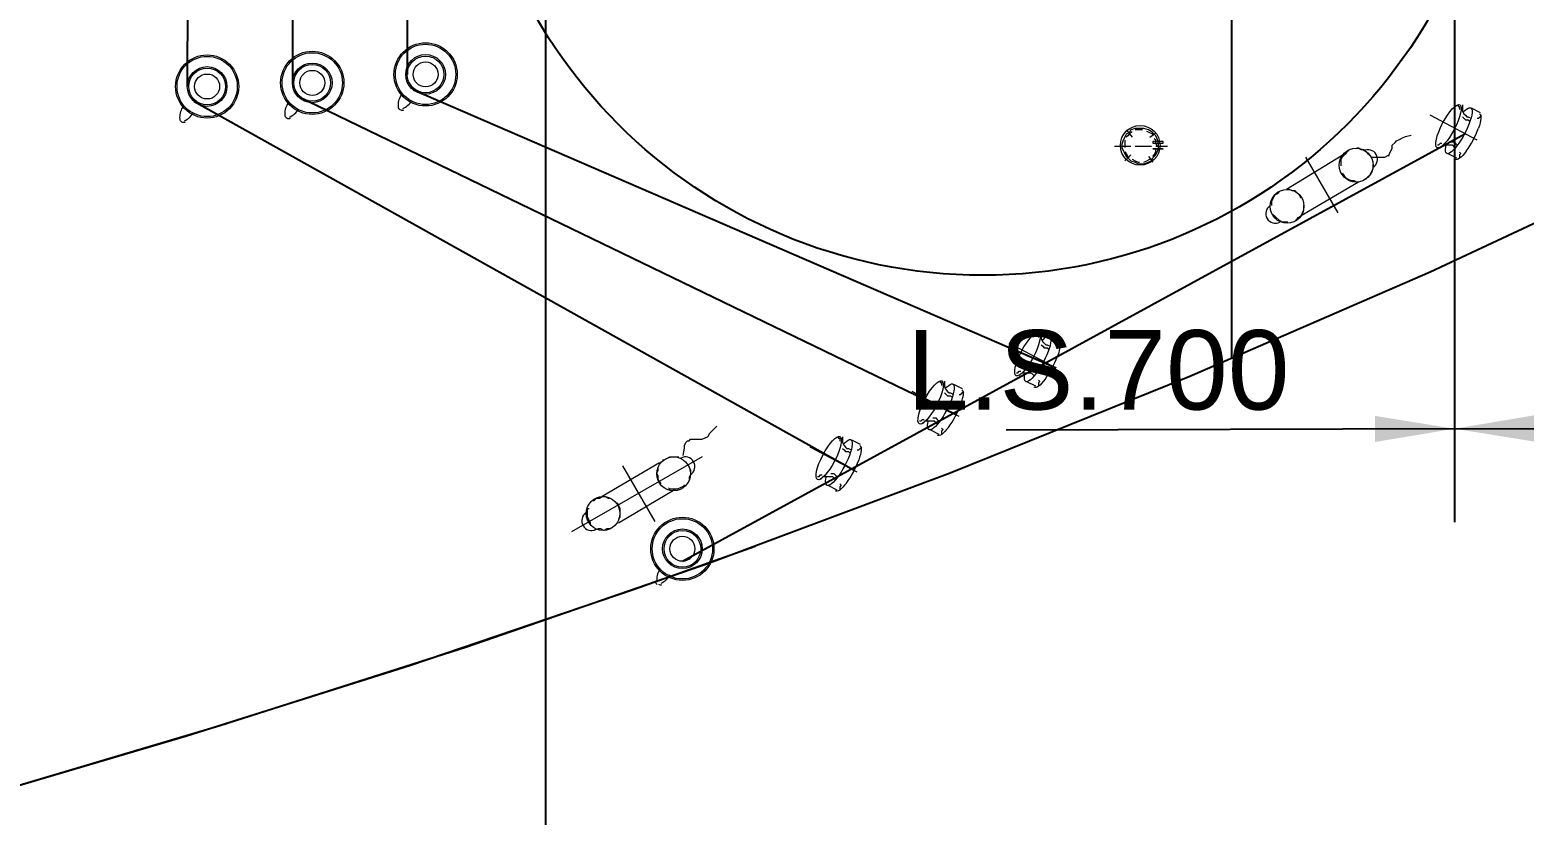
# Model space of a CAD drawing. Header units: millimetres. Extents: x -4 to 3776, y -4 to 4079.
# Drawn here: x 636.55 to 683.56, y 185.16 to 209.86 of the extents above; entities that cross this region are included whole.
import ezdxf
from ezdxf import colors
from ezdxf.entities.mleader import LeaderData, LeaderLine
from ezdxf.math import Vec2, Vec3

# ---------------------------------------------------------------- set-up
doc = ezdxf.new("R2010")
doc.units = ezdxf.units.MM
doc.linetypes.add('ACAD_ISO04W100', pattern=[30, 24, -3, 0, -3])
doc.linetypes.add('PDF_IMPORT', pattern=[1, 0.8, -0.2])
for name, color, linetype in [('BK_kedu', 255, 'Continuous'), ('EDGE', 7, 'Continuous'), ('FORECASTLE', 7, 'Continuous'), ('PDF_FURN', 7, 'Continuous'), ('PDF_MODIFY_O_3', 7, 'Continuous'), ('PDF_MOORING', 7, 'Continuous'), ('PDF_piece', 7, 'Continuous'), ('PDF_TEXT', 7, 'Continuous'), ('PDF_轮廓线', 7, 'Continuous')]:
    doc.layers.add(name, color=color, linetype=linetype)
doc.layers.add('Sheet$GRID', color=254, linetype='Continuous', true_color=0xbebebe)
doc.layers.add('刻度', color=3, linetype='ACAD_ISO04W100', lineweight=13)
doc.styles.get("Standard").update_dxf_attribs({"font": 'arial.ttf'})
doc.dimstyles.new('ISO-25', dxfattribs={"dimtxt": 2.5, "dimasz": 2.5, "dimexe": 1.25, "dimexo": 0.625, "dimtad": 1, "dimtxsty": 'Standard', "dimcen": 2.5, "dimadec": 0, "dimazin": 0, "dimtfac": 1, "dimtmove": 0, "dimatfit": 3, "dimfxl": 1, "dimarcsym": 0})

msp = doc.modelspace()

# ---------------------------------------------------------------- linework, layer by layer
at = {"color": 4, "lineweight": 25}
for p, q in [((674.372, 199.535), (674.372, 237.214)), ((641.547, 228.667), (641.501, 208.083)), ((644.808, 228.551), (644.808, 208.197)), ((648.42, 228.286), (648.42, 208.463)), ((668.836, 199.218), (648.617, 207.968)), ((662.485, 196.007), (641.711, 207.615)), ((665.693, 197.757), (644.978, 207.769)), ((657.079, 193.146), (681.694, 206.598))]:
    msp.add_line(p, q, dxfattribs=at)
at = {"color": 217, "lineweight": 25, "true_color": 0x93278f}
msp.add_circle((666.529, 218.374), 16.227, dxfattribs=at)
at = {"layer": 'EDGE', "color": 0, "lineweight": 25}
msp.add_lwpolyline([(711.928, 218.374), (703.845, 213.84), (695.961, 209.659), (688.23, 205.803), (680.607, 202.246), (673.047, 198.959), (665.504, 195.915), (657.933, 193.087), (650.289, 190.447), (642.528, 187.968), (634.646, 185.636), (626.665, 183.444), (618.61, 181.386), (610.504, 179.456), (602.371, 177.647), (594.233, 175.956), (586.112, 174.388), (578.028, 172.95), (569.999, 171.647), (562.046, 170.487)], dxfattribs=at)
at = {"layer": 'FORECASTLE', "color": 0, "lineweight": 25}
msp.add_lwpolyline([(563.996, 170.772), (571.04, 171.816), (578.083, 172.96), (585.127, 174.213), (592.171, 175.558), (599.215, 176.991), (606.259, 178.511), (613.302, 180.122), (620.346, 181.83), (627.39, 183.643), (634.434, 185.578), (641.477, 187.658), (648.521, 189.882), (655.565, 192.269), (659.372, 193.625)], dxfattribs=at)
at = {"layer": 'PDF_FURN', "lineweight": 0}
for points in [[(681.485, 207.5), (681.485, 207.5)], [(681.485, 207.5), (681.485, 207.454), (681.531, 207.454), (681.531, 207.361)], [(681.485, 207.5), (681.485, 207.5)], [(681.485, 207.5), (681.485, 207.454), (681.531, 207.454), (681.531, 207.361)], [(681.623, 207.5), (681.623, 207.361), (681.623, 207.315), (681.67, 207.223), (681.716, 207.176), (681.762, 207.13), (681.808, 207.13), (681.901, 207.084)], [(681.623, 207.5), (681.623, 207.361), (681.623, 207.315), (681.67, 207.223), (681.716, 207.176), (681.762, 207.13), (681.808, 207.13), (681.901, 207.084)], [(681.901, 207.408), (682.178, 207.269)], [(681.901, 207.408), (682.178, 207.269)], [(682.086, 206.39), (680.606, 207.176)], [(682.086, 206.39), (680.606, 207.176)], [(681.577, 207.223), (681.577, 207.223)], [(681.577, 207.223), (681.577, 207.223)], [(681.623, 207.13), (681.67, 207.084), (681.716, 207.038), (681.808, 207.038), (681.855, 206.991)], [(681.623, 207.13), (681.67, 207.084), (681.716, 207.038), (681.808, 207.038), (681.855, 206.991)], [(681.993, 207.038), (681.993, 207.038)], [(681.993, 207.038), (681.993, 207.038)], [(682.086, 207.084), (682.132, 207.084), (682.178, 207.13), (682.224, 207.176)], [(682.086, 207.084), (682.132, 207.084), (682.178, 207.13), (682.224, 207.176)], [(680.837, 206.252), (680.884, 206.252), (680.93, 206.298), (680.976, 206.298)], [(680.837, 206.252), (680.884, 206.252), (680.93, 206.298), (680.976, 206.298)], [(680.93, 206.159), (681.022, 206.252), (681.115, 206.252), (681.161, 206.252), (681.207, 206.252), (681.3, 206.252), (681.346, 206.205), (681.392, 206.159)], [(680.93, 206.159), (681.022, 206.252), (681.115, 206.252), (681.161, 206.252), (681.207, 206.252), (681.3, 206.252), (681.346, 206.205), (681.392, 206.159)], [(681.115, 206.344), (681.115, 206.344)], [(681.115, 206.344), (681.115, 206.344)], [(681.161, 205.974), (681.438, 205.835)], [(681.161, 205.974), (681.438, 205.835)], [(681.253, 206.344), (681.3, 206.344), (681.346, 206.344), (681.392, 206.298), (681.438, 206.252)], [(681.253, 206.344), (681.3, 206.344), (681.346, 206.344), (681.392, 206.298), (681.438, 206.252)], [(681.531, 206.159), (681.531, 206.159)], [(681.531, 206.159), (681.531, 206.159)], [(681.531, 206.02), (681.577, 205.974), (681.531, 205.928), (681.531, 205.835)], [(681.531, 206.02), (681.577, 205.974), (681.531, 205.928), (681.531, 205.835)], [(668.235, 200.328), (668.235, 200.328)], [(668.235, 200.328), (668.235, 200.282), (668.281, 200.282), (668.281, 200.189)], [(668.373, 200.328), (668.373, 200.189), (668.373, 200.143), (668.419, 200.05), (668.466, 200.004), (668.512, 199.958), (668.558, 199.958), (668.651, 199.912)], [(668.836, 199.218), (667.356, 200.004)], [(668.327, 200.05), (668.327, 200.05)], [(668.373, 199.958), (668.419, 199.912), (668.466, 199.866), (668.558, 199.866), (668.604, 199.819)], [(668.651, 200.235), (668.928, 200.097)], [(668.743, 199.866), (668.743, 199.866)], [(668.836, 199.912), (668.882, 199.912), (668.928, 199.958), (668.974, 200.004)], [(667.587, 199.079), (667.633, 199.079), (667.68, 199.126), (667.726, 199.126)], [(667.68, 198.987), (667.772, 199.079), (667.865, 199.079), (667.911, 199.079), (667.957, 199.079), (668.05, 199.079), (668.096, 199.033), (668.142, 198.987)], [(667.865, 199.172), (667.865, 199.172)], [(668.003, 199.172), (668.05, 199.172), (668.096, 199.172), (668.142, 199.126), (668.188, 199.079)], [(668.281, 198.987), (668.281, 198.987)], [(665.792, 197.705), (664.312, 198.491)], [(665.191, 198.815), (665.191, 198.815)], [(665.191, 198.815), (665.191, 198.768), (665.237, 198.768), (665.237, 198.676)], [(665.283, 198.537), (665.283, 198.537)], [(665.329, 198.815), (665.329, 198.676), (665.329, 198.63), (665.376, 198.537), (665.422, 198.491), (665.468, 198.445), (665.514, 198.445), (665.607, 198.398)], [(665.329, 198.445), (665.376, 198.398), (665.422, 198.352), (665.514, 198.352), (665.561, 198.306)], [(665.607, 198.722), (665.884, 198.583)], [(665.792, 198.398), (665.838, 198.398), (665.884, 198.445), (665.931, 198.491)], [(667.911, 198.802), (668.188, 198.663)], [(668.281, 198.848), (668.327, 198.802), (668.281, 198.756), (668.281, 198.663)], [(665.699, 198.352), (665.699, 198.352)], [(664.543, 197.566), (664.59, 197.566), (664.636, 197.612), (664.682, 197.612)], [(664.636, 197.474), (664.728, 197.566), (664.821, 197.566), (664.867, 197.566), (664.913, 197.566), (665.006, 197.566), (665.052, 197.52), (665.098, 197.474)], [(664.821, 197.659), (664.821, 197.659)], [(664.96, 197.659), (665.006, 197.659), (665.052, 197.659), (665.098, 197.612), (665.144, 197.566)], [(665.237, 197.474), (665.237, 197.474)], [(661.982, 197.064), (661.982, 197.064)], [(661.982, 197.064), (661.982, 197.018), (662.029, 197.018), (662.029, 196.925)], [(662.121, 197.064), (662.121, 196.925), (662.121, 196.879), (662.167, 196.786), (662.214, 196.74), (662.26, 196.694), (662.306, 196.694), (662.399, 196.648)], [(664.867, 197.289), (665.144, 197.15)], [(665.237, 197.335), (665.283, 197.289), (665.237, 197.242), (665.237, 197.15)], [(662.583, 195.954), (661.104, 196.74)], [(662.075, 196.786), (662.075, 196.786)], [(662.121, 196.694), (662.167, 196.648), (662.214, 196.602), (662.306, 196.602), (662.352, 196.555)], [(662.399, 196.971), (662.676, 196.833)], [(662.491, 196.602), (662.491, 196.602)], [(662.583, 196.648), (662.63, 196.648), (662.676, 196.694), (662.722, 196.74)], [(661.335, 195.815), (661.381, 195.815), (661.428, 195.862), (661.474, 195.862)], [(661.428, 195.723), (661.52, 195.815), (661.612, 195.815), (661.659, 195.815), (661.705, 195.815), (661.797, 195.815), (661.844, 195.769), (661.89, 195.723)], [(661.612, 195.908), (661.612, 195.908)], [(661.751, 195.908), (661.797, 195.908), (661.844, 195.908), (661.89, 195.862), (661.936, 195.815)], [(662.029, 195.723), (662.029, 195.723)], [(661.659, 195.538), (661.936, 195.399)], [(662.029, 195.584), (662.075, 195.538), (662.029, 195.492), (662.029, 195.399)]]:
    msp.add_lwpolyline(points, dxfattribs=at)
for centre in [(679.368, 207.779), (679.368, 207.779), (666.118, 200.606), (663.074, 199.093), (659.866, 197.342)]:
    msp.add_arc(centre, 2.94, 323.8168, 339.8983, dxfattribs=at)
for points in [[(681, 206.926), (681.196, 207.299), (681.437, 207.558), (681.539, 207.505)], [(681, 206.926), (681.196, 207.299), (681.437, 207.558), (681.539, 207.505)], [(681.539, 207.505), (681.641, 207.451), (681.564, 207.106), (681.368, 206.733)], [(681.539, 207.505), (681.641, 207.451), (681.564, 207.106), (681.368, 206.733)], [(681.64, 207.262), (681.802, 207.442), (681.914, 207.464), (681.926, 207.318)], [(681.64, 207.262), (681.802, 207.442), (681.914, 207.464), (681.926, 207.318)], [(680.829, 206.154), (680.727, 206.208), (680.804, 206.554), (681, 206.926)], [(680.829, 206.154), (680.727, 206.208), (680.804, 206.554), (681, 206.926)], [(681.926, 207.318), (681.938, 207.171), (681.845, 206.886), (681.693, 206.595)], [(681.926, 207.318), (681.938, 207.171), (681.845, 206.886), (681.693, 206.595)], [(682.162, 207.222), (682.229, 207.187), (682.216, 207.014), (682.129, 206.768)], [(682.162, 207.222), (682.229, 207.187), (682.216, 207.014), (682.129, 206.768)], [(681.368, 206.733), (681.172, 206.36), (680.931, 206.101), (680.829, 206.154)], [(681.368, 206.733), (681.172, 206.36), (680.931, 206.101), (680.829, 206.154)], [(681.693, 206.595), (681.54, 206.305), (681.357, 206.066), (681.23, 205.992)], [(681.693, 206.595), (681.54, 206.305), (681.357, 206.066), (681.23, 205.992)], [(681.23, 205.992), (681.102, 205.917), (681.056, 206.022), (681.112, 206.256)], [(681.23, 205.992), (681.102, 205.917), (681.056, 206.022), (681.112, 206.256)], [(681.741, 206.043), (681.589, 205.841), (681.458, 205.746), (681.399, 205.796)], [(681.741, 206.043), (681.589, 205.841), (681.458, 205.746), (681.399, 205.796)], [(667.75, 199.754), (667.946, 200.127), (668.187, 200.386), (668.289, 200.333)], [(668.289, 200.333), (668.391, 200.279), (668.314, 199.934), (668.118, 199.561)], [(668.39, 200.089), (668.551, 200.269), (668.664, 200.291), (668.676, 200.145)], [(668.676, 200.145), (668.687, 199.999), (668.595, 199.714), (668.443, 199.423)], [(668.911, 200.05), (668.979, 200.015), (668.966, 199.841), (668.879, 199.596)], [(667.579, 198.982), (667.477, 199.036), (667.554, 199.381), (667.75, 199.754)], [(668.118, 199.561), (667.922, 199.188), (667.681, 198.929), (667.579, 198.982)], [(668.443, 199.423), (668.29, 199.133), (668.107, 198.894), (667.98, 198.82)], [(667.98, 198.82), (667.852, 198.745), (667.806, 198.85), (667.862, 199.084)], [(664.706, 198.241), (664.902, 198.614), (665.144, 198.873), (665.245, 198.819)], [(665.245, 198.819), (665.347, 198.766), (665.27, 198.42), (665.074, 198.047)], [(665.346, 198.576), (665.508, 198.756), (665.621, 198.778), (665.632, 198.632)], [(665.632, 198.632), (665.644, 198.486), (665.551, 198.201), (665.399, 197.91)], [(665.868, 198.537), (665.935, 198.502), (665.922, 198.328), (665.835, 198.083)], [(668.491, 198.871), (668.339, 198.669), (668.208, 198.574), (668.149, 198.624)], [(664.535, 197.469), (664.433, 197.522), (664.51, 197.868), (664.706, 198.241)], [(665.074, 198.047), (664.878, 197.674), (664.637, 197.415), (664.535, 197.469)], [(664.936, 197.306), (664.808, 197.232), (664.762, 197.336), (664.818, 197.571)], [(665.399, 197.91), (665.246, 197.619), (665.063, 197.381), (664.936, 197.306)], [(661.498, 196.49), (661.694, 196.863), (661.935, 197.122), (662.037, 197.069)], [(662.037, 197.069), (662.139, 197.015), (662.062, 196.67), (661.866, 196.297)], [(662.138, 196.825), (662.299, 197.005), (662.412, 197.027), (662.424, 196.881)], [(665.447, 197.358), (665.295, 197.156), (665.164, 197.061), (665.105, 197.111)], [(662.424, 196.881), (662.435, 196.735), (662.343, 196.45), (662.19, 196.159)], [(662.659, 196.786), (662.727, 196.751), (662.714, 196.577), (662.627, 196.332)], [(661.327, 195.718), (661.225, 195.772), (661.302, 196.117), (661.498, 196.49)], [(661.866, 196.297), (661.67, 195.924), (661.428, 195.665), (661.327, 195.718)], [(662.19, 196.159), (662.038, 195.869), (661.855, 195.63), (661.727, 195.556)], [(661.727, 195.556), (661.6, 195.481), (661.554, 195.586), (661.61, 195.82)], [(662.239, 195.607), (662.087, 195.405), (661.956, 195.31), (661.897, 195.36)]]:
    msp.add_open_spline(points, degree=3, dxfattribs=at)
at = {"layer": 'PDF_MODIFY_O_3', "lineweight": 0}
for points in [[(671.231, 206.671), (671.138, 206.578), (671.092, 206.532), (671.046, 206.486)], [(671.555, 206.717), (671.508, 206.717), (671.416, 206.717), (671.323, 206.717)], [(671.878, 206.532), (671.878, 206.578), (671.786, 206.624), (671.693, 206.671)], [(672.017, 206.208), (671.971, 206.301), (671.971, 206.393), (671.924, 206.44)], [(671, 206.393), (671, 206.347), (671, 206.255), (671, 206.162)], [(671, 206.023), (671.046, 205.977), (671.092, 205.885), (671.138, 205.838)], [(671.878, 205.885), (671.924, 205.931), (671.971, 206.023), (671.971, 206.116)], [(671.231, 205.792), (671.323, 205.746), (671.416, 205.7), (671.462, 205.7)], [(671.601, 205.7), (671.693, 205.746), (671.786, 205.792)]]:
    msp.add_lwpolyline(points, dxfattribs=at)
at = {"layer": 'PDF_MODIFY_O_3', "linetype": 'PDF_IMPORT', "lineweight": 0, "ltscale": 0.647338}
msp.add_lwpolyline([(670.676, 206.208), (672.341, 206.208)], dxfattribs=at)
at = {"layer": 'PDF_MODIFY_O_3', "lineweight": 0}
msp.add_circle((671.485, 206.231), 0.624, dxfattribs=at)
at = {"layer": 'PDF_MOORING', "lineweight": 0}
for points in [[(641.433, 206.959, -0.252922), (641.33, 206.963, -0.252958), (641.272, 207.055, -0.156109), (641.355, 207.426)], [(644.74, 207.075, -0.252922), (644.638, 207.078, -0.252958), (644.579, 207.17, -0.156109), (644.662, 207.542)], [(648.306, 207.34, -0.252922), (648.203, 207.344, -0.252958), (648.145, 207.436, -0.156109), (648.228, 207.807)]]:
    msp.add_lwpolyline(points, format="xyb", dxfattribs=at)
for centre, radius in [((648.998, 208.463), 0.994), ((648.998, 208.463), 0.948), ((642.125, 208.082), 0.994), ((642.125, 208.082), 0.948), ((645.432, 208.197), 0.994), ((645.432, 208.197), 0.948), ((645.432, 208.197), 0.624), ((645.432, 208.197), 0.578), ((648.998, 208.463), 0.624), ((648.998, 208.463), 0.578), ((648.998, 208.463), 0.393), ((642.125, 208.082), 0.624), ((642.125, 208.082), 0.578), ((642.125, 208.082), 0.393), ((645.432, 208.197), 0.393), ((657.079, 193.539), 0.994), ((657.079, 193.539), 0.948), ((657.079, 193.539), 0.624), ((657.079, 193.539), 0.578), ((657.079, 193.539), 0.393)]:
    msp.add_circle(centre, radius, dxfattribs=at)
for centre, radius, start, end in [((644.461, 207.689), 0.624, 294.169, 329.6657), ((648.027, 207.954), 0.624, 294.169, 329.6657), ((641.154, 207.573), 0.624, 294.169, 329.6657), ((656.894, 192.568), 0.624, 149.6666, 185.1578), ((656.339, 192.522), 0.116, 184.8421, 241.6247), ((656.386, 192.522), 0.116, 237.7097, 294.4845), ((656.154, 193.031), 0.624, 294.169, 329.6657)]:
    msp.add_arc(centre, radius, start, end, dxfattribs=at)
at = {"layer": 'PDF_piece', "lineweight": 0}
for points in [[(678.765, 205.862), (678.996, 205.862), (679.088, 205.862), (679.181, 205.862), (679.273, 205.908), (679.32, 205.908), (679.32, 205.955), (679.366, 206.047), (679.412, 206.14), (679.412, 206.232), (679.505, 206.325), (679.551, 206.371), (679.643, 206.417), (679.736, 206.463), (679.828, 206.51), (680.013, 206.556)], [(657.102, 196.475), (657.149, 196.706), (657.149, 196.799), (657.195, 196.891), (657.241, 196.938), (657.287, 196.938), (657.333, 196.984), (657.426, 196.984), (657.518, 196.984), (657.611, 196.984), (657.703, 196.984), (657.796, 197.03), (657.888, 197.076), (657.935, 197.169), (658.027, 197.261), (658.166, 197.4)]]:
    msp.add_lwpolyline(points, dxfattribs=at)
at = {"layer": 'PDF_TEXT', "lineweight": 0}
for points in [[(678.025, 206.047), (677.979, 206.001), (677.932, 205.955), (677.84, 205.862), (677.794, 205.77), (677.794, 205.677), (677.794, 205.585)], [(678.765, 205.862), (678.672, 205.955), (678.626, 206.001), (678.534, 206.093), (678.441, 206.093), (678.349, 206.14), (678.302, 206.14)], [(677.84, 205.908), (676.083, 204.845)], [(676.684, 205.862), (677.701, 204.105)], [(678.58, 205.169), (678.672, 205.261), (678.718, 205.307), (678.765, 205.4), (678.811, 205.492), (678.811, 205.585), (678.811, 205.631)], [(678.349, 205.076), (676.545, 204.013)], [(677.84, 205.354), (677.886, 205.307), (677.932, 205.215), (678.025, 205.169), (678.117, 205.122), (678.21, 205.122), (678.302, 205.076)], [(675.852, 204.752), (675.805, 204.706), (675.713, 204.66), (675.667, 204.568), (675.62, 204.475), (675.62, 204.383), (675.62, 204.336)], [(676.545, 204.568), (676.499, 204.66), (676.407, 204.752), (676.36, 204.799), (676.268, 204.799), (676.175, 204.845), (676.129, 204.845)], [(675.667, 204.059), (675.713, 204.013), (675.759, 203.966), (675.852, 203.874), (675.944, 203.828), (676.037, 203.828), (676.129, 203.828)], [(676.36, 203.874), (676.407, 203.874), (676.453, 203.966), (676.545, 204.013), (676.591, 204.105), (676.638, 204.198), (676.638, 204.29), (676.638, 204.336)], [(657.703, 196.429), (653.588, 194.071)], [(656.362, 196.244), (654.559, 195.181)], [(656.224, 194.395), (655.207, 196.152)], [(656.409, 195.597), (656.362, 195.643), (656.316, 195.735), (656.316, 195.828), (656.27, 195.92), (656.316, 196.013), (656.316, 196.105)], [(656.455, 196.337), (656.501, 196.337), (656.594, 196.383), (656.686, 196.429), (656.779, 196.429), (656.871, 196.429), (656.964, 196.429)], [(657.195, 196.244), (657.241, 196.198), (657.287, 196.105), (657.333, 196.013), (657.333, 195.874), (657.287, 195.782), (657.287, 195.735)], [(654.282, 195.042), (654.374, 195.134), (654.467, 195.134), (654.559, 195.181), (654.652, 195.181), (654.744, 195.134), (654.79, 195.134)], [(656.871, 195.412), (655.068, 194.348)], [(657.149, 195.551), (657.102, 195.504), (657.01, 195.458), (656.917, 195.412), (656.825, 195.412), (656.686, 195.412), (656.64, 195.458)], [(654.189, 194.302), (654.189, 194.348), (654.143, 194.441), (654.097, 194.533), (654.097, 194.626), (654.097, 194.718), (654.097, 194.811), (654.143, 194.811)], [(655.022, 194.996), (655.068, 194.903), (655.114, 194.811), (655.114, 194.718), (655.114, 194.626), (655.114, 194.533), (655.068, 194.487)], [(654.929, 194.256), (654.883, 194.21), (654.79, 194.163), (654.698, 194.163), (654.605, 194.117), (654.513, 194.163), (654.42, 194.163)]]:
    msp.add_lwpolyline(points, dxfattribs=at)
for centre in [(678.279, 205.608), (676.106, 204.313), (656.802, 195.897), (654.582, 194.649)]:
    msp.add_circle(centre, 0.532, dxfattribs=at)
for centre, start, end in [((678.649, 205.793), 302.0697, 118.7943), ((675.736, 204.082), 122.0697, 298.7943), ((657.172, 196.128), 301.6359, 118.3673), ((654.212, 194.418), 121.6359, 298.3673)]:
    msp.add_arc(centre, 0.301, start, end, dxfattribs=at)
at = {"layer": 'PDF_轮廓线', "lineweight": 0}
for points in [[(672.063, 206.208), (672.063, 206.301), (672.017, 206.44), (671.971, 206.532), (671.878, 206.624), (671.832, 206.671), (671.74, 206.717), (671.601, 206.763), (671.508, 206.763), (671.416, 206.763), (671.323, 206.763), (671.185, 206.717), (671.138, 206.624), (671.046, 206.578), (671, 206.486), (670.953, 206.393), (670.907, 206.255), (670.907, 206.162), (670.953, 206.07), (671, 205.977), (671.046, 205.885), (671.138, 205.792), (671.185, 205.746), (671.323, 205.7), (671.416, 205.653), (671.508, 205.653), (671.601, 205.653), (671.74, 205.7), (671.832, 205.746), (671.878, 205.838), (671.971, 205.931), (672.017, 206.023), (672.063, 206.116)], [(672.202, 206.347), (671.878, 206.347), (671.878, 206.301), (672.202, 206.301)], [(672.202, 206.116), (671.878, 206.116)]]:
    msp.add_lwpolyline(points, close=True, dxfattribs=at)
for points in [[(671.046, 206.717), (671.231, 206.486)], [(671.786, 206.486), (671.971, 206.624)], [(671.878, 206.116), (671.878, 206.116)], [(672.202, 206.116), (672.202, 206.116)], [(671, 205.746), (671.185, 205.931)], [(671.74, 205.885), (671.878, 205.7)]]:
    msp.add_lwpolyline(points, dxfattribs=at)
at = {"layer": 'Sheet$GRID'}
msp.add_lwpolyline([(652.77, 608.276), (652.77, 0.013)], dxfattribs=at)
at = {"layer": '刻度', "color": 4, "lineweight": 25}
msp.add_line((681.372, 218.374), (681.372, 193.355), dxfattribs=at)

# ---------------------------------------------------------------- texts
at = {"layer": '刻度', "color": 4, "lineweight": 25, "insert": (676.182, 197.883, -10.409), "char_height": 2.5, "width": 5.45865, "attachment_point": 9}
msp.add_mtext('L.S.700', dxfattribs=at)

# ---------------------------------------------------------------- leaders
at = {"layer": 'BK_kedu'}
ml = msp.add_multileader_mtext('Standard', dxfattribs=at)
ml.set_content('', color=256)
ml.set_leader_properties()
ml.build(insert=Vec2(0, 0))
ml.multileader.update_dxf_attribs({"text_right_attachment_type": 6, "dogleg_length": 0.36, "arrow_head_size": 0.18})
ctx = ml.context
ctx.base_point, ctx.char_height, ctx.arrow_head_size, ctx.landing_gap_size, ctx.plane_origin = Vec3(3775.999, 4079.328), 0.18, 0.18, 0.09, Vec3(3774.639, 4079.328)
ctx.right_attachment = 6
notes = []
notes.append((ctx, [(0, (0, 0, 0), (0, 0), (1, 0), 1, [])]))
ctx.mtext.insert, ctx.mtext.flow_direction = Vec3(3776.089, 4079.418), 5
at = {"layer": '刻度', "color": 4, "lineweight": 25, "annotation_type": 0, "has_hookline": 1, "text_width": 11.617}
for points, hookline_direction in [([(681.372, 197.317), (667.271, 197.275)], 1), ([(681.372, 197.317), (696.983, 197.367)], 0)]:
    msp.add_leader(points, dimstyle='ISO-25', override={"dimgap": 0.625, "dimtad": 0}, dxfattribs=dict(at, hookline_direction=hookline_direction))
for ctx, leaders in notes:
    for number, flags, end, landing, length, lines in leaders:
        leader = LeaderData()
        leader.index, (leader.has_last_leader_line, leader.has_dogleg_vector, leader.attachment_direction) = number, flags
        leader.last_leader_point, leader.dogleg_vector, leader.dogleg_length = Vec3(end), Vec3(landing), length
        for number, points, colour, breaks in lines:
            line = LeaderLine()
            line.index, line.vertices, line.color, line.breaks = number, Vec3.list(points), colors.encode_raw_color(colour), breaks
            leader.lines.append(line)
        ctx.leaders.append(leader)

doc.saveas('drawing.dxf')
